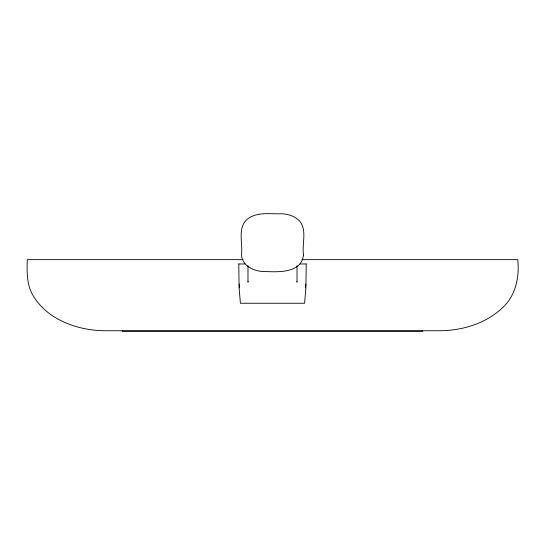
<?xml version="1.0" encoding="UTF-8"?>
<svg xmlns="http://www.w3.org/2000/svg" width="545" height="545" viewBox="0 0 545 545"><rect width="100%" height="100%" fill="white"/><g stroke="black" fill="none" stroke-linecap="round" stroke-linejoin="round"><path stroke-width="0.82" d="M305.595 287.842L305.731 284.047M248.111 281.486L247.975 282.228L247.975 265.742M243.016 259.645L27.25 259.645C26.923 271.894 26.616 284.899 33.197 295.778C37.51 303.02 43.416 309.138 50.147 314.165C66.177 325.515 85.94 330.617 105.423 330.767L439.577 330.767C461.894 330.597 484.907 323.907 501.598 308.593C515.57 296.46 519.651 277.391 517.75 259.645L301.984 259.645M239.078 263.978L244.943 263.978M300.07 263.978L305.922 263.978M296.889 281.486L297.025 282.228L297.025 265.742M239.269 284.047L239.405 287.842M422.716 330.767L422.716 331.258L122.284 331.258L122.284 330.767M306.229 263.732L305.895 288.162L304.58 303.252L240.42 303.252L239.105 288.162L238.771 263.732M303.51 254.808C301.542 273.658 277.569 272.03 264.059 271.478C254.14 271.574 242.096 265.926 241.49 254.808C243.002 242.77 236.53 225.596 249.297 217.768C258.793 211.889 270.409 214.178 280.941 213.742C287.78 213.865 294.75 216.065 299.634 221.025C307.346 230.467 301.794 243.84 303.51 254.808"/></g></svg>
